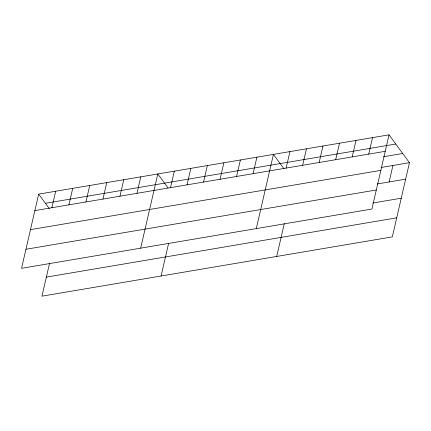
<?xml version="1.0" encoding="UTF-8"?>
<svg xmlns="http://www.w3.org/2000/svg" width="431" height="431" viewBox="0 0 431 431"><rect width="100%" height="100%" fill="white"/><g stroke="black" fill="none" stroke-linecap="round" stroke-linejoin="round"><path stroke-width="0.65" d="M38.677 194.122L21.55 268.314L371.91 209.035L389.037 134.838L38.677 194.122L49.269 208.572M51.892 207.715L55.696 191.24M49.533 263.379L41.963 296.162L392.323 236.878L409.45 162.686L389.037 134.838M68.912 204.838L72.715 188.363M85.925 201.956L89.729 185.481M102.944 199.079L106.748 182.604M119.963 196.197L123.767 179.722M136.977 193.32L140.781 176.845M140.673 248.159L157.8 173.962L168.009 187.889M170.514 187.647L174.318 171.172M161.086 276.007L168.656 243.224M187.032 184.851L190.836 168.376M203.545 182.054L207.349 165.579M220.063 179.258L223.867 162.783M236.581 176.468L240.385 159.993M253.099 173.671L256.903 157.196M256.289 228.597L273.421 154.4L284.013 168.85M286.13 168.085L289.934 151.61M276.702 256.445L284.271 223.657M302.648 165.288L306.452 148.814M319.166 162.492L322.97 146.017M335.684 159.696L339.488 143.221M352.197 156.906L356.001 140.431M368.715 154.109L372.519 137.634M389.128 181.957L392.932 165.482M45.417 203.308L395.771 144.029M34.873 210.597L385.233 151.313M383.552 156.739L402.716 153.495M381.042 167.492L409.45 162.686M30.477 229.642L380.837 170.364M377.238 183.967L405.646 179.161M25.946 249.269L376.306 189.985M372.842 203.017L401.25 198.206M46.359 277.111L396.719 217.833"/></g></svg>
